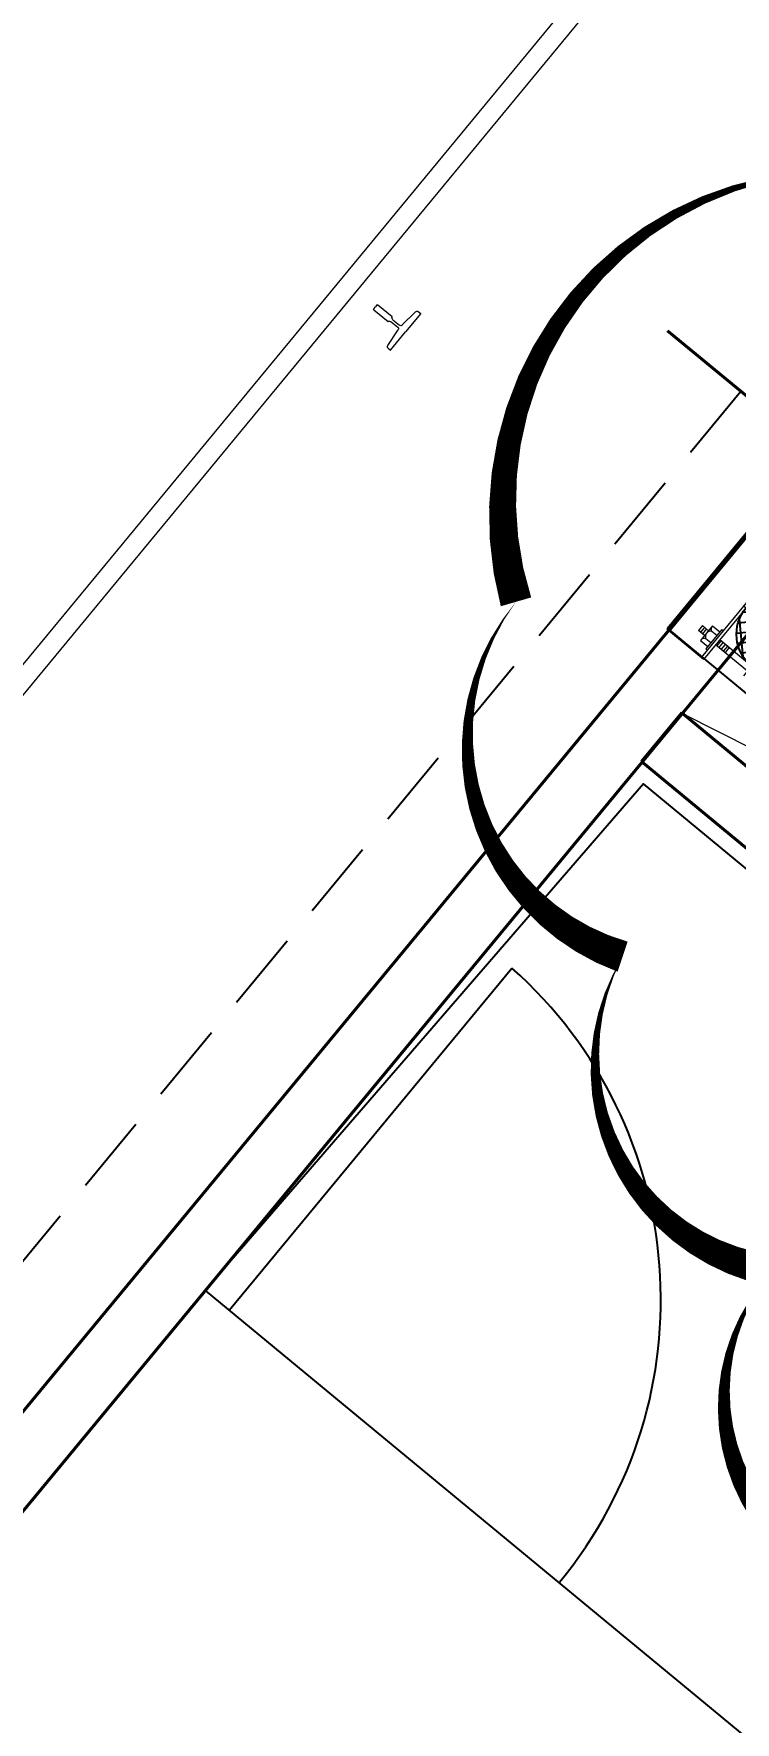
# Model space of a CAD drawing. Header units: millimetres. Extents: x -361681467 to 361175952, y -1292982 to 1550216.
# Drawn here: x -88477 to -87369, y 119983 to 122647 of the extents above; entities that cross this region are included whole.
import ezdxf

# ---------------------------------------------------------------- set-up
doc = ezdxf.new("R2010")
doc.units = ezdxf.units.MM
doc.header["$MEASUREMENT"] = 0
for name, pattern in [('220126_HDN_HBA typical plan$0$HIDDEN', [0.375, 0.25, -0.125]), ('CENTER', [2, 1.25, -0.25, 0.25, -0.25]), ('CENTER2', [28.575000000000003, 19.05, -3.175, 3.175, -3.175]), ('HIDDEN', [0.375, 0.25, -0.125])]:
    doc.linetypes.add(name, pattern=pattern)
for name, color, linetype in [('A-FURNITURE', 251, 'Continuous'), ('A-GRID-LINE', 8, 'CENTER2'), ('A-WALL', 11, 'Continuous'), ('M-CHILLEDWTR-35CHW', 63, 'CHW'), ('M-GENERAL-15', 6, 'Continuous'), ('SPE-MEP-General', 71, 'Continuous'), ('Xref_NT1+NT2_MBDV Cot vach_220729$0$ccu12-Thay', 7, 'Continuous')]:
    doc.layers.add(name, color=color, linetype=linetype)
for name, color, linetype, lineweight in [('KT-lomo nuoc', 3, 'HIDDEN', 5), ('KT-Net cat', 1, 'Continuous', 40), ('SPE-MEP-HVAC', 140, 'Continuous', 0), ('SPE-MEP-M-SLAB OPENING', 4, 'Continuous', 0), ('Xref_ST_MBDV Cot vach 30.7.2022$0$KT-Noi that', 36, 'Continuous', 9)]:
    doc.layers.add(name, color=color, linetype=linetype, lineweight=lineweight)
doc.styles.get("Standard").update_dxf_attribs({"font": 'arial.ttf'})
doc.linetypes.add('CHW', pattern='A,10,-3.4,["CHW",Standard,S=1.8,R=0,X=-2.8,Y=-0.77],-3.4', length=16.8)

# ---------------------------------------------------------------- blocks, each defined once
blk = doc.blocks.new('Xref_ST_MBDV Cot vach 30.7.2022$0$TM 1000kg')
at = {"layer": 'Xref_ST_MBDV Cot vach 30.7.2022$0$KT-Noi that', "linetype": 'Continuous', "ltscale": 2}
for p, q in [((-2230.006080747058, 350.0023318972126, -3.230259272854623e-06), (-730.0060807470581, 350.0023318972126, -3.230259272854623e-06)), ((-2310.006080747058, 319.0023318972126, -3.230259272854623e-06), (-700.0060807470581, 319.0023318972126, -3.230259272854623e-06))]:
    blk.add_line(p, q, dxfattribs=at)
at = {"layer": 'Xref_ST_MBDV Cot vach 30.7.2022$0$KT-Noi that', "linetype": 'Continuous'}
for p, q in [((-1540.006080747058, 279.0023318972126, -3.230259272854623e-06), (-1540.006080747058, 250.0023318972126, -3.230259272854623e-06)), ((-1539.006080747058, 280.0023318972126, -3.230259272854623e-06), (-1535.006080747058, 280.0023318972126, -3.230259272854623e-06)), ((-1531.006080747058, 280.0023318972126, -3.230259272854623e-06), (-1535.006080747058, 280.0023318972126, -3.230259272854623e-06)), ((-1530.006080747058, 279.0023318972126, -3.230259272854623e-06), (-1530.006080747058, 250.0023318972126, -3.230259272854623e-06)), ((-1537.066080747114, 245.8815924687697, -3.230259272854623e-06), (-1537.066080747114, 232.1023318971893, -3.230259272854623e-06)), ((-1532.946080747002, 245.8815924687697, -3.230259272854623e-06), (-1532.946080747002, 232.1023318971893, -3.230259272854623e-06)), ((-1572.506080747058, 223.0023318972126, -3.230259272854623e-06), (-1572.506080747058, 218.0023318972126, -3.230259272854623e-06)), ((-1572.506080747058, 218.0023318972126, -3.230259272854623e-06), (-1535.006080747058, 218.0023318972126, -3.230259272854623e-06)), ((-1569.506080747058, 226.0023318972126, -3.230259272854623e-06), (-1540.066080747114, 229.1023318971893, -3.230259272854623e-06)), ((-1497.506080747058, 218.0023318972126, -3.230259272854623e-06), (-1535.006080747058, 218.0023318972126, -3.230259272854623e-06)), ((-1500.506080747058, 226.0023318972126, -3.230259272854623e-06), (-1529.946080747002, 229.1023318971893, -3.230259272854623e-06)), ((-1497.506080747058, 223.0023318972126, -3.230259272854623e-06), (-1497.506080747058, 218.0023318972126, -3.230259272854623e-06))]:
    blk.add_line(p, q, dxfattribs=at)
for centre, radius, start, end in [((-1539.006080747058, 279.0023318972126, -3.230259272854623e-06), 1, 90, 180), ((-1531.006080747058, 279.0023318972126, -3.230259272854623e-06), 1, 0, 90), ((-1542.280197382381, 245.2706690573286, -3.230259272854623e-06), 5.24978472904255, 6.682716378530666, 64.33027886545624), ((-1527.731964111736, 245.2706690573286, -3.230259272854623e-06), 5.24978472904255, 115.6697211345438, 173.3172836214693), ((-1569.506080747058, 223.0023318972126, -3.230259272854623e-06), 3, 90, 180), ((-1540.066080747114, 232.1023318971893, -3.230259272854623e-06), 3, 270, 0), ((-1529.946080747002, 232.1023318971893, -3.230259272854623e-06), 3, 180, 270), ((-1500.506080747058, 223.0023318972126, -3.230259272854623e-06), 3, 0, 90)]:
    blk.add_arc(centre, radius, start, end, dxfattribs=at)
blk = doc.blocks.new('std2')
at = {"layer": 'A-FURNITURE'}
blk.add_line((-3629.101187970475, -3250.36807935129, 39.32515924731491), (-2929.547759628826, -3250.338178467035, 39.32515924731491), dxfattribs=at)
at = {"layer": 'A-FURNITURE', "elevation": 39.4074763147652}
blk.add_lwpolyline([(-2572.918981874485, -5300.891317813919), (-2572.92022888775, -5250.892113021022), (-2572.970736728021, -3225.771851380094), (-3630.048042267546, -3200.797164863005), (-3629.995812488203, -5300.917368653259), (-2572.918981874485, -5300.891317813919)], dxfattribs=at)
at = {"layer": 'A-FURNITURE'}
blk.add_arc((-3629.102256551363, -3225.368079362466, 39.32515924731491), 699.9999999999995, 270.0024489429833, 357.9557358201625, dxfattribs=at)
at = {"layer": 'A-GRID-LINE', "linetype": '220126_HDN_HBA typical plan$0$HIDDEN', "ltscale": 500, "elevation": -0.02097851099675552}
blk.add_lwpolyline([(-4047.646766064638, -0.08779935541679151), (-7198.293060454482, -4.845867196127074), (-7198.253978205794, -10000.163920533), (-1997.93278889262, -10000.01079777078), (-1997.963935452492, -2949.829829705908), (-4047.481547229865, -2949.904256787238)], close=True, dxfattribs=at)
at = {"layer": 'KT-Net cat'}
blk.add_line((-1997.91198373861, -10000.01208233286, -0.02097849604841429), (-1997.645811702074, -2799.797926411062, -0.02097849604841429), dxfattribs=at)
at = {"layer": 'KT-Net cat', "elevation": -14.08685042454523}
blk.add_lwpolyline([(-5456.471656502195, -3099.649215813755), (-5456.466465163932, -3199.649215752288), (-1997.935520532505, -3202.289041733398), (-1997.940711865158, -3102.289041798591)], close=True, dxfattribs=at)
at = {"layer": 'KT-Net cat'}
for points, elevation in [([(-2547.938429565671, -3200.770497112593), (-2547.952003506842, -5300.892212108331)], -14.08685042454077), ([(-2447.938429547707, -3200.768032690248), (-2547.938429565671, -3200.770497112593)], 39.40747631476093), ([(-2447.938429547707, -3200.768032690248), (-2447.951357148078, -5200.88974763974)], -14.08685042454096)]:
    blk.add_lwpolyline(points, dxfattribs=dict(at, elevation=elevation))
blk = doc.blocks.new('CHILLED-DN50')
at = {"layer": 'M-CHILLEDWTR-35CHW'}
for points in [[(-100, -96), (-100, -70.00000000000007, -1), (-125.9999999999996, -70.00000000000014, 0.4142135623730896)], [(-99.99999999999979, -70), (-73.99999999999976, -70, 1)], [(-100, -96, 0.4142135623730975), (-73.99999999999976, -70), (-100, -70)], [(74.00000000000033, -70.00000000000014, 1), (100, -70.0000000000001), (100, -96, -0.4142135623730898)], [(100.0000000000002, -70), (126.0000000000002, -70, 1)], [(100, -96, 0.4142135623730978), (126.0000000000002, -70), (100, -70)]]:
    blk.add_hatch(color=256, dxfattribs=at).paths.add_polyline_path(points)
at = {"layer": 'M-GENERAL-15'}
h = blk.add_hatch(dxfattribs=at)
h.set_pattern_fill('ANSI37', color=256, scale=5, style=0)
h.set_pattern_definition([(45, (500, 1402.5), (-11.22532015133644, 11.22532015133644), []), (135, (500, 1402.5), (-11.22532015133644, -11.22532015133644), [])])
edge = h.paths.add_edge_path()
edge.add_arc((-99.99999999999979, -70), 65, 0, 360)
edge = h.paths.add_edge_path(flags=17)
edge.add_arc((-99.99999999999979, -70), 30, 0, 360)
h = blk.add_hatch(dxfattribs=at)
h.set_pattern_fill('ANSI37', color=256, scale=5, style=0)
h.set_pattern_definition([(135, (-500, 1402.5), (11.22532015133644, 11.22532015133644), []), (45, (-500, 1402.5), (11.22532015133644, -11.22532015133644), [])])
edge = h.paths.add_edge_path()
edge.add_arc((99.99999999999979, -70), 65, 0, 360)
edge = h.paths.add_edge_path(flags=17)
edge.add_arc((99.99999999999979, -70), 30, 0, 360)
for p, q in [((205, 70), (-205, 70)), ((-205, -5), (-205, 70)), ((205, 65), (-205, 65)), ((205, -5), (205, 70)), ((-165.0153557292651, 30.38648551199913), (-175.0153557292651, 30.38648551199913)), ((-175.0153557292651, 17.88648551199912), (-175.0153557292651, 30.38648551199913)), ((-165.0153557292651, 17.88648551199912), (-165.0153557292651, 30.38648551199913)), ((-25.01535572926516, 30.38648551199913), (-35.01535572926516, 30.38648551199913)), ((-35.01535572926516, 17.88648551199912), (-35.01535572926516, 30.38648551199913)), ((-25.01535572926516, 17.88648551199912), (-25.01535572926516, 30.38648551199913)), ((25.01535572926516, 30.38648551199913), (35.01535572926516, 30.38648551199913)), ((25.01535572926516, 17.88648551199912), (25.01535572926516, 30.38648551199913)), ((35.01535572926516, 17.88648551199912), (35.01535572926516, 30.38648551199913)), ((165.0153557292651, 30.38648551199913), (175.0153557292651, 30.38648551199913)), ((165.0153557292651, 17.88648551199912), (165.0153557292651, 30.38648551199913)), ((175.0153557292651, 17.88648551199912), (175.0153557292651, 30.38648551199913)), ((205, 0), (-205, 0)), ((-190, 2.886485511999127), (-190, 0.3864855119991262)), ((-150, 2.886485511999127), (-190, 2.886485511999127)), ((-185, 17.88648551199912), (-185, 2.886485511999127)), ((-155, 17.88648551199912), (-185, 17.88648551199912)), ((-177.5, 2.886485511999127), (-177.5, 12.80903540654435)), ((-165.0153557292651, 26.14868763311279), (-175.0153557292651, 26.14868763311279)), ((-165.0153557292651, 22.0505446664265), (-175.0153557292651, 22.0505446664265)), ((-162.5, 2.886485511999127), (-162.5, 12.80903540654435)), ((-155, 17.88648551199912), (-155, 2.886485511999127)), ((-150, 2.886485511999127), (-150, 0.3864855119991262)), ((-50.00000000000001, 2.886485511999127), (-50.00000000000001, 0.3864855119991262)), ((-10.00000000000001, 2.886485511999127), (-50.00000000000001, 2.886485511999127)), ((-45.00000000000001, 17.88648551199912), (-45.00000000000001, 2.886485511999127)), ((-15.00000000000001, 17.88648551199912), (-45.00000000000001, 17.88648551199912)), ((-37.50000000000002, 2.886485511999127), (-37.50000000000002, 12.80903540654435)), ((-25.01535572926516, 26.14868763311279), (-35.01535572926516, 26.14868763311279)), ((-25.01535572926516, 22.0505446664265), (-35.01535572926516, 22.0505446664265)), ((-22.50000000000001, 2.886485511999127), (-22.50000000000001, 12.80903540654435)), ((-15.00000000000001, 17.88648551199912), (-15.00000000000001, 2.886485511999127)), ((-10.00000000000001, 2.886485511999127), (-10.00000000000001, 0.3864855119991262)), ((10.00000000000001, 2.886485511999127), (10.00000000000001, 0.3864855119991262)), ((10.00000000000001, 2.886485511999127), (50.00000000000001, 2.886485511999127)), ((15.00000000000001, 17.88648551199912), (15.00000000000001, 2.886485511999127)), ((15.00000000000001, 17.88648551199912), (45.00000000000001, 17.88648551199912)), ((22.50000000000001, 2.886485511999127), (22.50000000000001, 12.80903540654435)), ((25.01535572926516, 26.14868763311279), (35.01535572926516, 26.14868763311279)), ((25.01535572926516, 22.0505446664265), (35.01535572926516, 22.0505446664265)), ((37.50000000000002, 2.886485511999127), (37.50000000000002, 12.80903540654435)), ((45.00000000000001, 17.88648551199912), (45.00000000000001, 2.886485511999127)), ((50.00000000000001, 2.886485511999127), (50.00000000000001, 0.3864855119991262)), ((150, 2.886485511999127), (150, 0.3864855119991262)), ((150, 2.886485511999127), (190, 2.886485511999127)), ((155, 17.88648551199912), (155, 2.886485511999127)), ((155, 17.88648551199912), (185, 17.88648551199912)), ((162.5, 2.886485511999127), (162.5, 12.80903540654435)), ((165.0153557292651, 26.14868763311279), (175.0153557292651, 26.14868763311279)), ((165.0153557292651, 22.0505446664265), (175.0153557292651, 22.0505446664265)), ((177.5, 2.886485511999127), (177.5, 12.80903540654435)), ((185, 17.88648551199912), (185, 2.886485511999127)), ((190, 2.886485511999127), (190, 0.3864855119991262)), ((205, -5), (-205, -5)), ((-175, -70), (-175, -5)), ((-165, -7.208456203754394), (-175, -7.208456203754394)), ((-165, -11.70845620387081), (-175, -11.70845620387081)), ((-165, -16.2084562038417), (-175, -16.2084562038417)), ((-165, -20.7084562038126), (-175, -20.7084562038126)), ((-165, -24.20845620387081), (-175, -24.20845620387081)), ((-165, -70), (-165, -5)), ((-35, -69.99999999999999), (-35.00000000000002, -5)), ((-25.00000000000002, -7.208456203754394), (-35.00000000000002, -7.208456203754394)), ((-25.00000000000002, -11.70845620387081), (-35.00000000000002, -11.70845620387081)), ((-25.00000000000002, -16.2084562038417), (-35.00000000000002, -16.2084562038417)), ((-25.00000000000002, -20.7084562038126), (-35.00000000000002, -20.7084562038126)), ((-25.00000000000002, -24.20845620387081), (-35.00000000000002, -24.20845620387081)), ((-25.00000000000002, -70), (-25.00000000000002, -5)), ((25.00000000000002, -70), (25.00000000000002, -5)), ((25.00000000000002, -7.208456203754394), (35.00000000000002, -7.208456203754394)), ((25.00000000000002, -11.70845620387081), (35.00000000000002, -11.70845620387081)), ((25.00000000000002, -16.2084562038417), (35.00000000000002, -16.2084562038417)), ((25.00000000000002, -20.7084562038126), (35.00000000000002, -20.7084562038126)), ((25.00000000000002, -24.20845620387081), (35.00000000000002, -24.20845620387081)), ((35, -69.99999999999999), (35.00000000000002, -5)), ((165, -70), (165, -5)), ((165, -7.208456203754394), (175, -7.208456203754394)), ((165, -11.70845620387081), (175, -11.70845620387081)), ((165, -16.2084562038417), (175, -16.2084562038417)), ((165, -20.7084562038126), (175, -20.7084562038126)), ((165, -24.20845620387081), (175, -24.20845620387081)), ((175, -70), (175, -5))]:
    blk.add_line(p, q)
at = {"color": 8, "linetype": 'CENTER', "ltscale": 10}
for p, q in [((-100, -152.0158649342993), (-100, 3.514822734068729)), ((100, -152.0158649342993), (100, 3.514822734068729)), ((182.7742545687178, -70), (-184.5454409121193, -70))]:
    blk.add_line(p, q, dxfattribs=at)
for centre, radius, start, end in [((-184.1164661725634, 11.11364769662941), 6.830224308027936, 14.37211440870568, 97.43240780289449), ((-170, 9.8085627486671), 8.077922763320782, 21.80452221175218, 158.1954777882478), ((-155.8835338275821, 11.11364769662941), 6.830224308027936, 82.56759219710223, 165.6278855912943), ((-44.11646617256339, 11.11364769662941), 6.830224308027936, 14.3721144087056, 97.43240780289449), ((-30.00000000000002, 9.8085627486671), 8.077922763320782, 21.80452221175196, 158.195477788248), ((-15.88353382758215, 11.11364769662941), 6.830224308027936, 82.56759219710223, 165.6278855912944), ((15.88353382758215, 11.11364769662941), 6.830224308027936, 14.37211440870562, 97.4324078028978), ((30.00000000000002, 9.8085627486671), 8.077922763320782, 21.80452221175201, 158.195477788248), ((44.11646617256339, 11.11364769662941), 6.830224308027936, 82.56759219710555, 165.6278855912944), ((155.8835338275821, 11.11364769662941), 6.830224308027936, 14.37211440870569, 97.4324078028978), ((170, 9.8085627486671), 8.077922763320782, 21.80452221175221, 158.1954777882478), ((184.1164661725634, 11.11364769662941), 6.830224308027936, 82.56759219710555, 165.6278855912943), ((-99.99999999999979, -70), 75, 180, 0), ((99.99999999999979, -70), 75, 180, 6.999999999999999e-15)]:
    blk.add_arc(centre, radius, start, end)
at = {"color": 2}
for centre, radius, start, end in [((-112.9999999999998, -70.00000000000007), 13.00000000000004, 180, 0), ((-86.99999999999977, -70.00000000000057), 13, 0, 180), ((87.00000000000017, -70.00000000000007), 13.00000000000004, 180, 6.999999999999999e-15), ((113.0000000000002, -70.00000000000057), 13, 6.999999999999999e-15, 180)]:
    blk.add_arc(centre, radius, start, end, dxfattribs=at)
at = {"layer": 'M-CHILLEDWTR-35CHW'}
for centre, radius in [((-99.99999999999979, -70), 65), ((99.99999999999979, -70), 65), ((-99.99999999999979, -70), 30), ((-99.99999999999979, -70), 26), ((99.99999999999979, -70), 30), ((99.99999999999979, -70), 26)]:
    blk.add_circle(centre, radius, dxfattribs=at)
blk = doc.blocks.new('*U387')
blk.add_blockref('CHILLED-DN50', (205, 5))
blk = doc.blocks.new('hotel typical riser-1 room')
at = {"layer": 'SPE-MEP-General', "elevation": 7.523774631090774e-08}
blk.add_lwpolyline([(-47577.25670133973, 1549468.509546906), (-45625.32119693584, 1549468.509546906), (-45625.32119693584, 1549918.776648358), (-47577.25670133973, 1549918.776648358)], close=True, dxfattribs=at)
at = {"layer": 'SPE-MEP-M-SLAB OPENING', "rotation": 90}
blk.add_blockref('*U387', (-47502.25716481893, 1549466.939729156, -0.004131501980751295), dxfattribs=at)
blk = doc.blocks.new('A$C37EB1297')
at = {"layer": 'SPE-MEP-HVAC', "color": 1, "rotation": 270}
blk.add_blockref('hotel typical riser-1 room', (-1558923.348534811, -50896.93190004508, -0.04473290107374694), dxfattribs=at)
at = {"layer": 'SPE-MEP-General', "elevation": -0.04473293895167174}
for points in [[(-9574.843233132655, -3108.465855941875, 0, 49.9995, 0.52056705), (-9899.430941652405, -3594.740729073994, 0, 49.9995, 0.52056705), (-9899.430941652405, -3594.740729073994, 0, 49.9995, 0.52056705), (-10131.28301787181, -4092.595715482952, 0, 49.9995, 0.52056705), (-10131.28301787181, -4092.595715482952, 0, 49.9995, 0.52056705), (-10432.68681831835, -4497.824776427122, 0, 49.9995, 0.52056705), (-10432.68681831836, -4497.824776428053, 0, 49.9995, 0.52056705), (-10444.27877235591, -5007.259876110824, 0, 49.9995, 0.52056705), (-10444.27877235591, -5007.259876110824, 0, 49.9995, 0.52056705), (-10258.7945122867, -5481.959629548946, 0, 49.9995, 0.52056705), (-10258.7945122867, -5481.959629548946, 0, 49.9995, 0.52056705), (-9748.735539162466, -5655.626373620704, 0, 49.9995, 0.52056705), (-9748.735539162466, -5655.626373620704, 0, 49.9995, 0.52056705), (-9192.29575442327, -5701.941833143821, 0, 49.9995, 0.52056705), (-9192.29575442327, -5701.941833143821, 0, 49.9995, 0.52056705), (-8670.63183179489, -5597.735794403823, 0, 49.9995, 0.52056705), (-8670.63183179489, -5597.735794403823, 0, 49.9995, 0.52056705), (-8253.295495508151, -5296.707778619835, 0, 49.9995, 0.52056705)], [(-8253.295495508151, -5296.707778619835, 0, 49.9995, 0.52056705), (-8230.111587433072, -4729.387093297904, 0, 49.9995, 0.52056705), (-8230.111587433072, -4729.387093297904, 0, 49.9995, 0.52056705), (-8230.111587433057, -4081.015602207044, 0, 49.9995, 0.52056705), (-8230.111587433057, -4081.015602207044, 0, 49.9995, 0.52056705), (-8392.411939425307, -3513.694916884881, 0, 49.9995, 0.52056705), (-8392.411939425307, -3513.694916884881, 0, 49.9995, 0.52056705), (-8705.407693909387, -3096.885742665734, 0, 49.9995, 0.52056705), (-8705.407693909387, -3096.885742665734, 0, 49.9995, 0.52056705), (-9574.843233132633, -3108.465855942108, 0, 0, 0)]]:
    blk.add_lwpolyline(points, format="xyseb", dxfattribs=at)
blk = doc.blocks.new('*U415')
at = {"layer": 'KT-lomo nuoc', "ltscale": 500}
blk.add_line((346.9740676208878, -286.5559710840161), (-1273.540773474114, -1542.116264256287), dxfattribs=at)
blk.add_lwpolyline([(346.9740676208878, -286.5559710840161), (-926.5667058532265, -1828.662938287963), (-1273.540773474114, -1542.116264256287), (-1.734723475976807e-18, -0.009297052340116352)], close=True, dxfattribs=at)

msp = doc.modelspace()

# ---------------------------------------------------------------- linework, layer by layer
at = {"layer": 'Xref_NT1+NT2_MBDV Cot vach_220729$0$ccu12-Thay', "extrusion": (-3.811648262644351e-21, -3.294527862871537e-06, 0.9999999999945731), "elevation": 20.0169668493493}
for points in [[(-50734.52229381117, 137616.8250205478), (-52967.97201859664, 139461.1956013079), (-50453.97509172471, 142505.374115745, 0.4007244432989343), (-51118.8672954881, 150774.0258233213), (-65796.96027068907, 162894.2174855632, 0.2722581418084932), (-70938.62161325636, 163595.0322639783, 0.1142959565560047), (-74918.57932421728, 160636.4828762903, -0.0002466793640127702), (-76490.29903489839, 158725.9021153911), (-81646.63641599107, 152482.1349205668, 0.3804795218769054), (-81585.2848661777, 152085.2408082541), (-81276.8547908675, 151830.5271900183, -0.4171341467985661), (-81238.74972418457, 151408.834815954), (-87543.23551033264, 143769.163208941, -0.4171334117922583), (-87964.52676315093, 143726.858549124), (-88272.95709316284, 143981.5714170285, 0.411319464116972), (-88696.32350402052, 143943.2993521228), (-102523.2753264644, 127202.7820612923, 0.07162935057242807), (-103367.6474719193, 125433.1471760394, 0.05031287392530814), (-106100.2326673614, 113163.4442273929, 0.02099832462840379), (-106509.0149123253, 107836.5785892671, 0.5040675328876116), (-100690.9839574264, 104089.9291708071), (-92174.473932398, 107350.9651998861, 0.08027122795002145), (-88480.69633073286, 109650.7609497556), (-67785.65573123917, 134710.2179712527, -0.4142135623113439), (-66380.76586139298, 134844.2271888022), (-58207.57047994912, 128094.4955387466, 0.4147698612365357), (-55386.57232505341, 128366.2871560075), (-50233.29981375313, 134606.3378201979)], [(-50799.52380489395, 137538.1111175215), (-53111.68944570335, 139447.4848716869), (-50532.95744752396, 142570.0505595919, 0.4006087106145775), (-51185.37052005774, 150696.5519351954), (-65861.04357894736, 162814.7453917066, 0.27215307302181), (-70898.50274583856, 163501.1590287742, 0.1142585199941303), (-74840.23290090996, 160571.033755713, -0.0002466046590047431), (-76411.5409410053, 158660.9541146193), (-81563.74123190521, 152422.1964888197, 0.3728500293297324), (-81520.28126925271, 152163.9529887568), (-81211.85119394239, 151909.2393705209, -0.4167191089951626), (-81160.3247497807, 151343.483176904), (-87464.21086055691, 143704.5382465886, -0.4167475188202127), (-88029.530140996, 143648.1461876971), (-88337.96054432966, 143902.8591161532, 0.410662310004542), (-88617.96788873593, 143877.8640554462), (-102441.2317625835, 127141.8118244522, 0.0714695472799647), (-103270.454069695, 125401.9170405578, 0.05031646536410124), (-105998.8660241839, 113151.3662050544, 0.02097820715458719), (-106406.8153630653, 107838.1544276322, 0.5036753493206596), (-100727.2952838316, 104185.3367445394), (-92212.45839090356, 107445.732118697, 0.08008678184911673), (-88554.07528654483, 109722.2225052568), (-67864.36797193481, 134775.2214952906, -0.4142135623113425), (-66315.76233737128, 134922.9394295113), (-58142.56695592387, 128173.2077794527, 0.4147846164114981), (-55465.34707916206, 128431.214983124), (-50312.01202746599, 134671.341376909)], [(-50863.19854669235, 137461.0038723567), (-53252.47340457622, 139434.0539967127), (-50610.3299397169, 142633.4041159639, 0.4004924014849747), (-51250.52899281206, 150620.6698561563), (-65923.80978251142, 162736.8879360881, 0.2720467993061728), (-70859.20664398264, 163409.2001152299, 0.1142211489540546), (-74763.48802107204, 160506.9176373673, -0.0002465311101676467), (-76334.39040787872, 158597.3317898128), (-81481.27708872808, 152365.0083714096, 0.3559956245310877), (-81456.60448418697, 152241.058546557), (-81148.17440887654, 151986.3449283211, -0.4164431346374052), (-81083.46388305846, 151279.509868927), (-87386.83328989956, 143641.1910718946, -0.416490919468385), (-88093.20671145352, 143571.0404526654), (-88401.63718661235, 143825.7534404373, 0.4092024734206306), (-88541.31703712652, 143813.636749752), (-102360.838301908, 127082.1157569216, 0.0713094919535241), (-103175.2426627511, 125371.3299160144, 0.05032001842866844), (-105899.5684121165, 113139.5347115855, 0.02095821368652656), (-106306.6994730996, 107839.7548263151, 0.5032768714039628), (-100762.8631635689, 104278.7977940893), (-92249.67295845851, 107538.5626390411, 0.0799040677595695), (-88625.93681214578, 109792.2492464334), (-67941.47358869943, 134838.8982089569, -0.4142135623113463), (-66252.08562372079, 135000.045046289), (-58078.89024226989, 128250.3133962276, 0.4148002712132617), (-55542.51558450982, 128494.8155455789), (-50389.11761779856, 134735.0181225817)]]:
    msp.add_lwpolyline(points, format="xyb", dxfattribs=at)

# ---------------------------------------------------------------- block references
at = {"layer": 'Xref_ST_MBDV Cot vach 30.7.2022$0$KT-Noi that', "xscale": -1, "rotation": 50.4484813246509}
msp.add_blockref('Xref_ST_MBDV Cot vach 30.7.2022$0$TM 1000kg', (-88698.91740211645, 120853.9758253788, 5.460482440661425e-05), dxfattribs=at)

# ---------------------------------------------------------------- next in the draw order: block references
at = {"layer": 'SPE-MEP-General', "rotation": 50.45579065114687}
msp.add_blockref('A$C37EB1297', (-84016.38311151628, 131113.0514805122, 20.37692758641665), dxfattribs=at)

# ---------------------------------------------------------------- next in the draw order: block references
at = {"layer": 'A-WALL', "rotation": 50.44882673714164}
msp.add_blockref('std2', (-88362.74695039714, 125501.2040929184, 20.32332200379446), dxfattribs=at)

# ---------------------------------------------------------------- next in the draw order: block references
at = {"layer": 'KT-lomo nuoc', "linetype": 'HIDDEN', "xscale": -1, "rotation": 10.89765347559021}
msp.add_blockref('*U415', (-87165.83931479353, 121921.5501269879, 20.30234349309193), dxfattribs=at)

doc.saveas('drawing.dxf')
